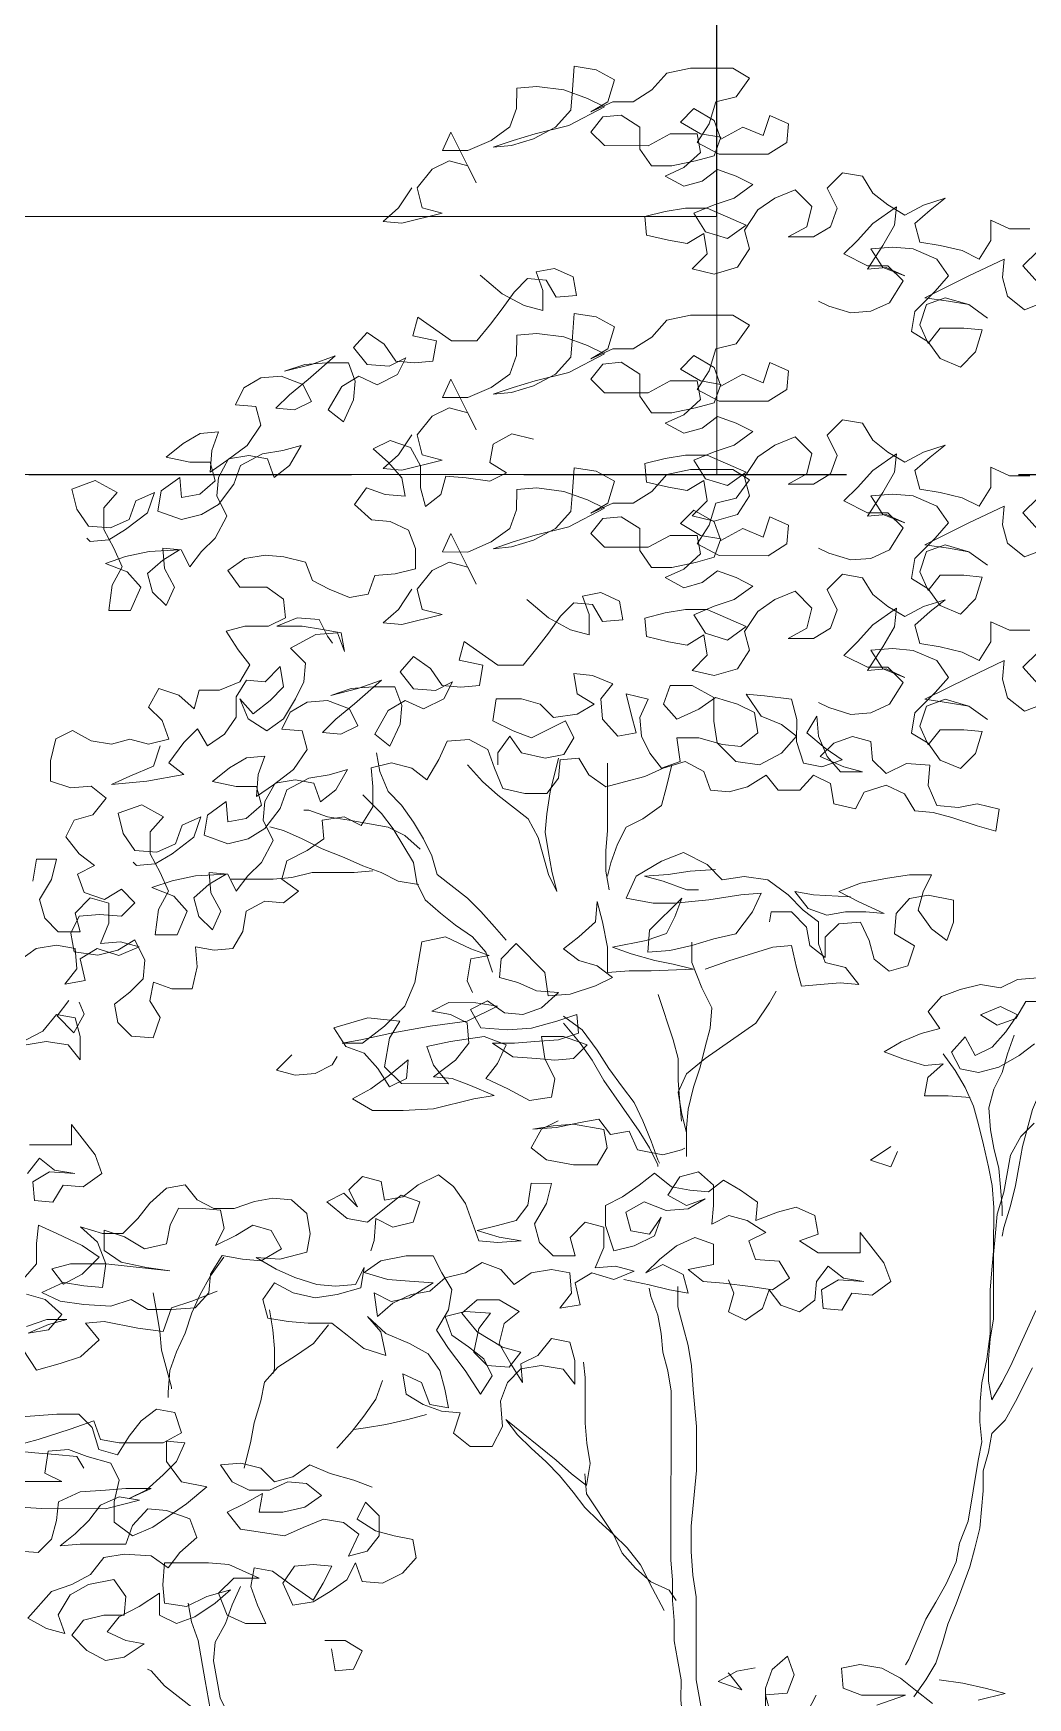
# Model space of a CAD drawing. Header units: metres. Extents: x -58 to 722, y -1100 to 345.
# Drawn here: x 240.706 to 241.284, y -498.816 to -497.849 of the extents above; entities that cross this region are included whole.
import ezdxf

# ---------------------------------------------------------------- set-up
doc = ezdxf.new("R2010")
doc.units = ezdxf.units.M
doc.header["$MEASUREMENT"] = 0
doc.linetypes.add('HIDDEN2', pattern=[0.1875, 0.125, -0.0625])
doc.layers.add('FSR_ARQ_006ARBOLES', color=74, linetype='Continuous', lineweight=0)
doc.layers.add('muro bajo', color=33, linetype='Continuous', lineweight=9)
doc.layers.add('FSR_ARQ_007PROYECCIONES', color=200, linetype='HIDDEN2')
doc.layers.add('FSR_ARQ_29PERFILES ACERO', color=143, linetype='Continuous')

# ---------------------------------------------------------------- blocks, each defined once
blk = doc.blocks.new('arboles fsr 01')
at = {"layer": 'FSR_ARQ_006ARBOLES'}
for points in [[(186.29808, -34.74772), (186.29235, -34.7563), (186.28591, -34.76201), (186.29378, -34.76273), (186.31094, -34.75846), (186.30236, -34.7563), (186.30023, -34.74772), (186.30667, -34.73986), (186.31383, -34.73629), (186.32169, -34.73844), (186.32526, -34.7456), (186.31455, -34.72413), (186.31097, -34.732), (186.3217, -34.73201), (186.33171, -34.72772), (186.33959, -34.72201), (186.34245, -34.71414), (186.34246, -34.70556), (186.35104, -34.70485), (186.36249, -34.7063), (186.3725, -34.70988), (186.37964, -34.71346), (186.36462, -34.72132), (186.35031, -34.72488), (186.34101, -34.72773), (186.33243, -34.73058), (186.34029, -34.72988), (186.34959, -34.72702), (186.3589, -34.72203), (186.36534, -34.71488), (186.36606, -34.7063), (186.36679, -34.69629), (186.37608, -34.69773), (186.38395, -34.70202), (186.38108, -34.71132), (186.37392, -34.7156), (186.38322, -34.71132), (186.39181, -34.71133), (186.39968, -34.70633), (186.40612, -34.69918), (186.41613, -34.69705), (186.43401, -34.69706), (186.44116, -34.70136), (186.43543, -34.70922), (186.42685, -34.71136), (186.42398, -34.72066), (186.41897, -34.72852), (186.42826, -34.73353), (186.449, -34.73355), (186.45687, -34.72855), (186.45759, -34.72069), (186.44973, -34.7171), (186.44686, -34.72568), (186.43828, -34.7221), (186.42898, -34.7271), (186.42613, -34.71923), (186.41755, -34.71421), (186.41182, -34.71993), (186.4204, -34.72494), (186.42898, -34.72638), (186.42611, -34.73425), (186.41824, -34.73639), (186.40823, -34.73852), (186.39965, -34.73851), (186.39465, -34.73136), (186.39466, -34.72206), (186.38679, -34.71705), (186.37893, -34.71775), (186.37391, -34.72419), (186.37963, -34.72991), (186.39822, -34.72993), (186.40753, -34.72493), (186.41897, -34.72494), (186.42039, -34.73281), (186.41324, -34.73924), (186.40537, -34.74281), (186.41323, -34.74711), (186.4211, -34.74497), (186.42754, -34.73997), (186.4354, -34.74284), (186.44255, -34.74642), (186.43468, -34.75213), (186.42609, -34.75499), (186.41751, -34.75856), (186.42251, -34.76643), (186.4318, -34.7693), (186.43968, -34.76358), (186.42323, -34.75642), (186.41394, -34.75641), (186.40535, -34.75783), (186.39677, -34.75997), (186.39747, -34.76783), (186.40677, -34.76999), (186.41464, -34.77143), (186.42179, -34.76714), (186.42321, -34.77573), (186.41677, -34.78216), (186.42607, -34.78431), (186.43608, -34.78146), (186.4411, -34.7736), (186.43896, -34.76573), (186.44469, -34.75715), (186.45184, -34.75215), (186.46043, -34.74858), (186.46758, -34.75574), (186.46542, -34.76432), (186.45755, -34.7686), (186.46828, -34.76861), (186.47543, -34.76433), (186.4783, -34.75647), (186.47402, -34.74788), (186.48046, -34.74145), (186.48904, -34.74289), (186.49333, -34.75004), (186.49976, -34.75505), (186.50691, -34.75935), (186.51478, -34.75507), (186.52408, -34.75222), (186.51764, -34.75722), (186.5112, -34.76293), (186.51333, -34.7708), (186.52192, -34.77224), (186.53121, -34.77439), (186.53836, -34.77798), (186.54337, -34.77011), (186.54338, -34.76153), (186.55124, -34.76511), (186.55983, -34.76512)], [(186.56339, -34.77442), (186.55695, -34.78085), (186.56338, -34.78801)], [(186.56695, -34.79588), (186.55765, -34.79945), (186.5505, -34.79372), (186.54837, -34.78585), (186.54909, -34.77799), (186.53406, -34.78512), (186.51546, -34.7944), (186.52547, -34.79584), (186.53405, -34.79728), (186.54191, -34.80301), (186.53405, -34.79728), (186.52404, -34.79441), (186.51617, -34.79727), (186.5133, -34.80585), (186.51687, -34.81372), (186.52188, -34.80728), (186.5319, -34.80729), (186.53976, -34.80802), (186.53689, -34.81731), (186.53045, -34.82374), (186.52187, -34.82016), (186.51687, -34.813), (186.50972, -34.8087), (186.51116, -34.80012), (186.51975, -34.79155), (186.52548, -34.78512), (186.52048, -34.77796), (186.51047, -34.77366), (186.50189, -34.77294), (186.49259, -34.77364), (186.49759, -34.78152), (186.50688, -34.7851), (186.49902, -34.78152), (186.49115, -34.78222), (186.4976, -34.77222), (186.50261, -34.76364), (186.50334, -34.75577), (186.49332, -34.76292), (186.48687, -34.77006), (186.48115, -34.77578), (186.49115, -34.78079), (186.49974, -34.7808), (186.50617, -34.78724), (186.50044, -34.79654), (186.49257, -34.80011), (186.48398, -34.80081), (186.47469, -34.79794), (186.4704, -34.79579)], [(186.32705, -34.78477), (186.33634, -34.79264), (186.34563, -34.79766), (186.3535, -34.79981), (186.35351, -34.79123), (186.35065, -34.78336), (186.35852, -34.78193), (186.36639, -34.78552), (186.36781, -34.79339), (186.35923, -34.79409), (186.35494, -34.78694), (186.34707, -34.78622), (186.34135, -34.79193), (186.33633, -34.79908), (186.33132, -34.80551), (186.32559, -34.81266), (186.31487, -34.81265), (186.30057, -34.80262), (186.29842, -34.81049), (186.30843, -34.81264), (186.30699, -34.82122), (186.29912, -34.82193), (186.29126, -34.82121), (186.28626, -34.81405), (186.27911, -34.80904), (186.27338, -34.81547), (186.2791, -34.82263), (186.28839, -34.82335), (186.29555, -34.81978), (186.29197, -34.82693), (186.28338, -34.83121), (186.27552, -34.82763), (186.26836, -34.83192), (186.26263, -34.84192), (186.26906, -34.84694), (186.27336, -34.83764), (186.27408, -34.82978), (186.27123, -34.82191), (186.26193, -34.8219), (186.25263, -34.8226), (186.24405, -34.82546), (186.2555, -34.82261), (186.26551, -34.81904), (186.25406, -34.82904), (186.24619, -34.83547), (186.24046, -34.84119), (186.24833, -34.84191), (186.25548, -34.83834), (186.25191, -34.83119), (186.24262, -34.8276), (186.23403, -34.82831), (186.22688, -34.83259), (186.2233, -34.83974), (186.23188, -34.84047), (186.23402, -34.84833), (186.22829, -34.85691), (186.2197, -34.86334), (186.21254, -34.86834), (186.21327, -34.85904), (186.21613, -34.85118), (186.20827, -34.85189), (186.20111, -34.85617), (186.19395, -34.86189), (186.20396, -34.86404), (186.21255, -34.86405), (186.21468, -34.87192), (186.20824, -34.87763), (186.20037, -34.87906), (186.19967, -34.87047), (186.19179, -34.87619), (186.19036, -34.88477), (186.20037, -34.88835), (186.20895, -34.88622), (186.21611, -34.88193), (186.22255, -34.87336), (186.22542, -34.86549), (186.23472, -34.86049), (186.2433, -34.85907), (186.25117, -34.85693), (186.24616, -34.86551), (186.23972, -34.87051), (186.23686, -34.86264), (186.229, -34.8612), (186.22041, -34.86263), (186.21612, -34.87049), (186.21539, -34.87836), (186.21968, -34.88694), (186.21466, -34.89623), (186.20894, -34.90195), (186.20392, -34.90838), (186.20035, -34.90123), (186.19249, -34.90051), (186.19319, -34.90909), (186.19748, -34.91696), (186.1939, -34.92482), (186.18818, -34.9191), (186.18604, -34.91123), (186.19248, -34.90551), (186.19964, -34.90123), (186.18676, -34.90193), (186.17675, -34.90407), (186.16816, -34.90692), (186.17746, -34.9105), (186.18317, -34.91695), (186.17887, -34.92696), (186.16958, -34.92695), (186.17102, -34.91622), (186.17532, -34.90836), (186.17175, -34.90049), (186.16746, -34.89262), (186.16747, -34.88332), (186.1732, -34.87689), (186.16391, -34.87187), (186.15389, -34.87544), (186.15603, -34.88402), (186.16103, -34.89118), (186.17032, -34.8919), (186.17819, -34.88833), (186.18106, -34.88047), (186.18893, -34.8769), (186.18606, -34.88548), (186.17676, -34.89262), (186.1696, -34.89691), (186.16174, -34.89762), (186.16031, -34.89619)], [(186.29808, -34.8524), (186.29235, -34.86098), (186.28591, -34.86669), (186.29378, -34.86741), (186.31094, -34.86314), (186.30236, -34.86099), (186.30023, -34.8524), (186.30667, -34.84454), (186.31383, -34.84097), (186.32169, -34.84312), (186.32526, -34.85028), (186.31455, -34.82881), (186.31097, -34.83668), (186.3217, -34.83669), (186.33171, -34.8324), (186.33959, -34.82669), (186.34245, -34.81883), (186.34246, -34.81024), (186.35104, -34.80954), (186.36249, -34.81098), (186.3725, -34.81456), (186.37964, -34.81814), (186.36462, -34.826), (186.35031, -34.82956), (186.34101, -34.83241), (186.33243, -34.83527), (186.34029, -34.83456), (186.34959, -34.83171), (186.3589, -34.82671), (186.36534, -34.81956), (186.36606, -34.81098), (186.36679, -34.80097), (186.37608, -34.80241), (186.38395, -34.80671), (186.38108, -34.816), (186.37392, -34.82029), (186.38322, -34.816), (186.39181, -34.81601), (186.39968, -34.81101), (186.40612, -34.80387), (186.41613, -34.80173), (186.43401, -34.80175), (186.44116, -34.80604), (186.43543, -34.8139), (186.42685, -34.81604), (186.42398, -34.82534), (186.41897, -34.8332), (186.42826, -34.83821), (186.449, -34.83823), (186.45687, -34.83323), (186.45759, -34.82537), (186.44973, -34.82178), (186.44686, -34.83036), (186.43828, -34.82678), (186.42898, -34.83178), (186.42613, -34.82391), (186.41755, -34.81889), (186.41182, -34.82461), (186.4204, -34.82963), (186.42898, -34.83106), (186.42611, -34.83893), (186.41824, -34.84107), (186.40823, -34.8432), (186.39965, -34.8432), (186.39465, -34.83604), (186.39466, -34.82674), (186.38679, -34.82173), (186.37893, -34.82244), (186.37391, -34.82887), (186.37963, -34.83459), (186.39822, -34.83461), (186.40753, -34.82961), (186.41897, -34.82962), (186.42039, -34.83749), (186.41324, -34.84392), (186.40537, -34.84749), (186.41323, -34.85179), (186.4211, -34.84965), (186.42754, -34.84465), (186.4354, -34.84752), (186.44255, -34.8511), (186.43468, -34.85682), (186.42609, -34.85967), (186.41751, -34.86324), (186.42251, -34.87111), (186.4318, -34.87398), (186.43968, -34.86826), (186.42323, -34.8611), (186.41394, -34.86109), (186.40535, -34.86251), (186.39677, -34.86465), (186.39747, -34.87252), (186.40677, -34.87467), (186.41464, -34.87611), (186.42179, -34.87182), (186.42321, -34.88041), (186.41677, -34.88684), (186.42607, -34.88899), (186.43608, -34.88614), (186.4411, -34.87828), (186.43896, -34.87041), (186.44469, -34.86183), (186.45184, -34.85683), (186.46043, -34.85326), (186.46758, -34.86042), (186.46542, -34.869), (186.45755, -34.87329), (186.46828, -34.8733), (186.47543, -34.86901), (186.4783, -34.86115), (186.47402, -34.85256), (186.48046, -34.84613), (186.48904, -34.84757), (186.49333, -34.85472), (186.49976, -34.85974), (186.50691, -34.86403), (186.51478, -34.85975), (186.52408, -34.8569), (186.51764, -34.8619), (186.5112, -34.86761), (186.51333, -34.87548), (186.52192, -34.87692), (186.53121, -34.87908), (186.53836, -34.88266), (186.54337, -34.8748), (186.54338, -34.86621), (186.55124, -34.8698), (186.55983, -34.8698)], [(186.56339, -34.8791), (186.55695, -34.88554), (186.56338, -34.89269)], [(186.56695, -34.90056), (186.55765, -34.90413), (186.5505, -34.8984), (186.54837, -34.89053), (186.54909, -34.88267), (186.53406, -34.88981), (186.51546, -34.89909), (186.52547, -34.90053), (186.53405, -34.90196), (186.54191, -34.90769), (186.53405, -34.90196), (186.52404, -34.89909), (186.51617, -34.90195), (186.5133, -34.91053), (186.51687, -34.9184), (186.52188, -34.91197), (186.5319, -34.91198), (186.53976, -34.9127), (186.53689, -34.92199), (186.53045, -34.92842), (186.52187, -34.92484), (186.51687, -34.91768), (186.50972, -34.91339), (186.51116, -34.9048), (186.51975, -34.89623), (186.52548, -34.8898), (186.52048, -34.88264), (186.51047, -34.87834), (186.50189, -34.87762), (186.49259, -34.87832), (186.49759, -34.8862), (186.50688, -34.88978), (186.49902, -34.8862), (186.49115, -34.88691), (186.4976, -34.8769), (186.50261, -34.86832), (186.50334, -34.86045), (186.49332, -34.8676), (186.48687, -34.87474), (186.48115, -34.88046), (186.49115, -34.88548), (186.49974, -34.88548), (186.50617, -34.89193), (186.50044, -34.90122), (186.49257, -34.90479), (186.48398, -34.90549), (186.47469, -34.90263), (186.4704, -34.90048)], [(186.34963, -34.85422), (186.34034, -34.85207), (186.33247, -34.85635), (186.33103, -34.86422), (186.33818, -34.86851), (186.33102, -34.87208), (186.32101, -34.87064), (186.31243, -34.86992), (186.31028, -34.87779), (186.30383, -34.88279), (186.3017, -34.87492), (186.3017, -34.86562), (186.29742, -34.85775), (186.28884, -34.85488), (186.28169, -34.85845), (186.28812, -34.86418), (186.29383, -34.87062), (186.29526, -34.87849), (186.28667, -34.87776), (186.27881, -34.8749), (186.2738, -34.88204), (186.28094, -34.88849), (186.28881, -34.88921), (186.29667, -34.89279), (186.29953, -34.90066), (186.29952, -34.90924), (186.29093, -34.91138), (186.28235, -34.91209), (186.27948, -34.91995), (186.27162, -34.92138), (186.26304, -34.91779), (186.25589, -34.91421), (186.25303, -34.90634), (186.24374, -34.90419), (186.23587, -34.90346), (186.22729, -34.90489), (186.22013, -34.90989), (186.22513, -34.91704), (186.23657, -34.91705), (186.24372, -34.92207), (186.24443, -34.92993), (186.23727, -34.9335), (186.22726, -34.9335), (186.21939, -34.93563), (186.22439, -34.94351), (186.22939, -34.94995), (186.22509, -34.95709), (186.21651, -34.96066), (186.20793, -34.96065), (186.20577, -34.96852), (186.19934, -34.96279), (186.19076, -34.95992), (186.18646, -34.96779), (186.19218, -34.97351), (186.19503, -34.98138), (186.18645, -34.98352), (186.17858, -34.98137), (186.17072, -34.98351), (186.16213, -34.98207), (186.15427, -34.97777), (186.14712, -34.98134), (186.14496, -34.99064), (186.14495, -34.99922), (186.15353, -35.00209), (186.16212, -35.00138), (186.16855, -35.00639), (186.16282, -35.01354), (186.15495, -35.01568), (186.15137, -35.02283), (186.15708, -35.02998), (186.16352, -35.03499), (186.15636, -35.03856), (186.15921, -35.04643), (186.16779, -35.0493), (186.17495, -35.04502), (186.18067, -35.05074), (186.17494, -35.05646), (186.16564, -35.05574), (186.15706, -35.05644), (186.15348, -35.06359), (186.1549, -35.07146), (186.16491, -35.0729), (186.1735, -35.07076), (186.18065, -35.06648), (186.18494, -35.07507), (186.18421, -35.08293), (186.17849, -35.08865), (186.17205, -35.09365), (186.17347, -35.10152), (186.17918, -35.10724), (186.18848, -35.10797), (186.19135, -35.09939), (186.18707, -35.09223), (186.1885, -35.08437), (186.19637, -35.08723), (186.20495, -35.08724), (186.2071, -35.07795), (186.2064, -35.06936), (186.21426, -35.0708), (186.22213, -35.07009), (186.22643, -35.06295), (186.22787, -35.05436), (186.23574, -35.05008), (186.2436, -35.0508), (186.25005, -35.0458), (186.2429, -35.04079), (186.24505, -35.03292), (186.25364, -35.02864), (186.26079, -35.02364), (186.26009, -35.01577), (186.26938, -35.01435), (186.27653, -35.01793), (186.28155, -35.01007), (186.28155, -35.00149), (186.28085, -34.99362), (186.28943, -34.99148), (186.29801, -34.99364), (186.30444, -34.99865), (186.30946, -34.99007), (186.31304, -34.98221), (186.32234, -34.9815), (186.3302, -34.9858), (186.33306, -34.99367), (186.33662, -35.00225), (186.34592, -35.00441), (186.35522, -35.00442), (186.36023, -34.99798), (186.36095, -34.99012), (186.36882, -34.98941), (186.3731, -34.99657), (186.38025, -35.00158), (186.38812, -34.99944), (186.39671, -34.9973), (186.40458, -34.99373), (186.41388, -34.99088), (186.42174, -34.99518), (186.42459, -35.00305), (186.43246, -35.00377), (186.44033, -35.00163), (186.4482, -34.99663), (186.4532, -35.00308), (186.4625, -35.00308), (186.46823, -34.99665), (186.47537, -35.00024), (186.4768, -35.00882), (186.48609, -35.01097), (186.48968, -35.00382), (186.49898, -35.00097), (186.50684, -35.00456), (186.51112, -35.01171), (186.51899, -35.01243), (186.52686, -35.01459), (186.53758, -35.01817), (186.54545, -35.02033), (186.54688, -35.01103), (186.53759, -35.00887), (186.52972, -35.0103), (186.52042, -35.00957), (186.51686, -35.00099), (186.51758, -34.99241), (186.50757, -34.99168), (186.49898, -34.99597), (186.49326, -34.99024), (186.49256, -34.98237), (186.48469, -34.98022), (186.47682, -34.98307), (186.47109, -34.98879), (186.4811, -34.99309), (186.48897, -34.99524), (186.47967, -34.99523), (186.47395, -34.98879), (186.47039, -34.98021), (186.46968, -34.97162), (186.46538, -34.97877), (186.47324, -34.98521), (186.48039, -34.99023), (186.47181, -34.99308), (186.46394, -34.99164), (186.46109, -34.98234), (186.4611, -34.97305), (186.45896, -34.96446), (186.44752, -34.96302), (186.43965, -34.9623), (186.44608, -34.9716), (186.45466, -34.97518), (186.46109, -34.9802), (186.45465, -34.98734), (186.44534, -34.99234), (186.43533, -34.9909), (186.42747, -34.98303), (186.42605, -34.97373), (186.42606, -34.96372), (186.41677, -34.9587), (186.40747, -34.95869), (186.4046, -34.96656), (186.41032, -34.973), (186.41962, -34.96872), (186.42677, -34.96372), (186.43607, -34.96659), (186.44322, -34.97017), (186.44464, -34.97875), (186.43748, -34.98447), (186.42962, -34.98374), (186.41961, -34.98087), (186.41031, -34.98087), (186.41173, -34.99088), (186.40386, -34.99373), (186.39886, -34.98729), (186.39529, -34.98014), (186.39458, -34.97227), (186.39817, -34.96441), (186.38887, -34.96225), (186.39101, -34.97084), (186.39315, -34.9787), (186.38528, -34.98013), (186.37885, -34.97297), (186.37814, -34.96439), (186.38315, -34.95795), (186.37457, -34.95437), (186.36671, -34.95365), (186.36813, -34.96223), (186.37528, -34.96653), (186.36812, -34.97081), (186.35811, -34.97224), (186.35239, -34.96651), (186.34453, -34.96436), (186.3338, -34.96435), (186.33236, -34.97364), (186.34094, -34.97794), (186.3488, -34.98081), (186.36311, -34.97367), (186.36668, -34.98083), (186.36238, -34.98797), (186.35452, -34.9894), (186.34451, -34.98724), (186.33951, -34.98009), (186.33449, -34.98723), (186.33449, -34.99224)], [(186.29808, -34.91783), (186.29235, -34.9264), (186.28591, -34.93212), (186.29378, -34.93284), (186.31094, -34.92857), (186.30236, -34.92641), (186.30023, -34.91783), (186.30667, -34.90997), (186.31383, -34.9064), (186.32169, -34.90855), (186.32526, -34.9157), (186.31455, -34.89424), (186.31097, -34.9021), (186.3217, -34.90211), (186.33171, -34.89783), (186.33959, -34.89212), (186.34245, -34.88425), (186.34246, -34.87567), (186.35104, -34.87496), (186.36249, -34.8764), (186.3725, -34.87999), (186.37964, -34.88357), (186.36462, -34.89142), (186.35031, -34.89499), (186.34101, -34.89784), (186.33243, -34.90069), (186.34029, -34.89998), (186.34959, -34.89713), (186.3589, -34.89213), (186.36534, -34.88499), (186.36606, -34.87641), (186.36679, -34.86639), (186.37608, -34.86783), (186.38395, -34.87213), (186.38108, -34.88143), (186.37392, -34.88571), (186.38322, -34.88143), (186.39181, -34.88144), (186.39968, -34.87644), (186.40612, -34.86929), (186.41613, -34.86715), (186.43401, -34.86717), (186.44116, -34.87147), (186.43543, -34.87933), (186.42685, -34.88147), (186.42398, -34.89076), (186.41897, -34.89863), (186.42826, -34.90364), (186.449, -34.90366), (186.45687, -34.89866), (186.45759, -34.89079), (186.44973, -34.88721), (186.44686, -34.89579), (186.43828, -34.89221), (186.42898, -34.8972), (186.42613, -34.88933), (186.41755, -34.88432), (186.41182, -34.89004), (186.4204, -34.89505), (186.42898, -34.89649), (186.42611, -34.90435), (186.41824, -34.90649), (186.40823, -34.90863), (186.39965, -34.90862), (186.39465, -34.90146), (186.39466, -34.89217), (186.38679, -34.88715), (186.37893, -34.88786), (186.37391, -34.89429), (186.37963, -34.90002), (186.39822, -34.90004), (186.40753, -34.89504), (186.41897, -34.89505), (186.42039, -34.90292), (186.41324, -34.90935), (186.40537, -34.91292), (186.41323, -34.91722), (186.4211, -34.91508), (186.42754, -34.91008), (186.4354, -34.91294), (186.44255, -34.91653), (186.43468, -34.92224), (186.42609, -34.92509), (186.41751, -34.92866), (186.42251, -34.93653), (186.4318, -34.9394), (186.43968, -34.93369), (186.42323, -34.92652), (186.41394, -34.92651), (186.40535, -34.92794), (186.39677, -34.93007), (186.39747, -34.93794), (186.40677, -34.9401), (186.41464, -34.94153), (186.42179, -34.93725), (186.42321, -34.94583), (186.41677, -34.95226), (186.42607, -34.95442), (186.43608, -34.95157), (186.4411, -34.9437), (186.43896, -34.93583), (186.44469, -34.92726), (186.45184, -34.92226), (186.46043, -34.91869), (186.46758, -34.92585), (186.46542, -34.93443), (186.45755, -34.93871), (186.46828, -34.93872), (186.47543, -34.93444), (186.4783, -34.92657), (186.47402, -34.91799), (186.48046, -34.91156), (186.48904, -34.91299), (186.49333, -34.92015), (186.49976, -34.92516), (186.50691, -34.92946), (186.51478, -34.92518), (186.52408, -34.92232), (186.51764, -34.92732), (186.5112, -34.93304), (186.51333, -34.94091), (186.52192, -34.94235), (186.53121, -34.9445), (186.53836, -34.94808), (186.54337, -34.94022), (186.54338, -34.93164), (186.55124, -34.93522), (186.55983, -34.93523)], [(186.56339, -34.94453), (186.55695, -34.95096), (186.56338, -34.95812)], [(186.56695, -34.96599), (186.55765, -34.96956), (186.5505, -34.96383), (186.54837, -34.95596), (186.54909, -34.94809), (186.53406, -34.95523), (186.51546, -34.96451), (186.52547, -34.96595), (186.53405, -34.96739), (186.54191, -34.97312), (186.53405, -34.96739), (186.52404, -34.96452), (186.51617, -34.96737), (186.5133, -34.97595), (186.51687, -34.98382), (186.52188, -34.97739), (186.5319, -34.9774), (186.53976, -34.97812), (186.53689, -34.98742), (186.53045, -34.99385), (186.52187, -34.99027), (186.51687, -34.98311), (186.50972, -34.97881), (186.51116, -34.97023), (186.51975, -34.96166), (186.52548, -34.95522), (186.52048, -34.94807), (186.51047, -34.94377), (186.50189, -34.94304), (186.49259, -34.94375), (186.49759, -34.95162), (186.50688, -34.95521), (186.49902, -34.95162), (186.49115, -34.95233), (186.4976, -34.94232), (186.50261, -34.93375), (186.50334, -34.92588), (186.49332, -34.93302), (186.48687, -34.94017), (186.48115, -34.94589), (186.49115, -34.9509), (186.49974, -34.95091), (186.50617, -34.95735), (186.50044, -34.96664), (186.49257, -34.97021), (186.48398, -34.97092), (186.47469, -34.96805), (186.4704, -34.9659)], [(186.34671, -34.92216), (186.356, -34.93004), (186.36529, -34.93505), (186.37316, -34.9372), (186.37317, -34.92862), (186.37031, -34.92075), (186.37818, -34.91933), (186.38605, -34.92291), (186.38747, -34.93078), (186.37889, -34.93149), (186.3746, -34.92433), (186.36673, -34.92361), (186.36101, -34.92933), (186.35599, -34.93647), (186.35098, -34.94291), (186.34525, -34.95005), (186.33453, -34.95004), (186.32023, -34.94002), (186.31808, -34.94788), (186.32809, -34.95004), (186.32665, -34.95862), (186.31878, -34.95933), (186.31092, -34.9586), (186.30592, -34.95145), (186.29877, -34.94643), (186.29304, -34.95287), (186.29876, -34.96002), (186.30805, -34.96075), (186.31521, -34.95718), (186.31163, -34.96433), (186.30304, -34.96861), (186.29518, -34.96503), (186.28802, -34.96931), (186.28229, -34.97932), (186.28872, -34.98433), (186.29302, -34.97504), (186.29374, -34.96717), (186.29089, -34.9593), (186.28159, -34.95929), (186.2723, -34.96), (186.26371, -34.96285), (186.27516, -34.96), (186.28517, -34.95643), (186.27372, -34.96644), (186.26585, -34.97287), (186.26012, -34.97858), (186.26799, -34.97931), (186.27514, -34.97574), (186.27157, -34.96858), (186.26228, -34.965), (186.25369, -34.9657), (186.24654, -34.96999), (186.24296, -34.97714), (186.25154, -34.97786), (186.25368, -34.98573), (186.24795, -34.99431), (186.23936, -35.00073), (186.2322, -35.00573), (186.23293, -34.99644), (186.23579, -34.98857), (186.22793, -34.98928), (186.22077, -34.99357), (186.21361, -34.99928), (186.22362, -35.00144), (186.23221, -35.00144), (186.23434, -35.00931), (186.2279, -35.01503), (186.22003, -35.01645), (186.21933, -35.00787), (186.21145, -35.01358), (186.21002, -35.02216), (186.22003, -35.02575), (186.22861, -35.02361), (186.23577, -35.01933), (186.24221, -35.01075), (186.24508, -35.00289), (186.25438, -34.99789), (186.26296, -34.99647), (186.27083, -34.99433), (186.26582, -35.0029), (186.25938, -35.00791), (186.25652, -35.00004), (186.24866, -34.9986), (186.24007, -35.00002), (186.23578, -35.00788), (186.23505, -35.01575), (186.23934, -35.02434), (186.23432, -35.03363), (186.2286, -35.03935), (186.22358, -35.04578), (186.22001, -35.03862), (186.21215, -35.0379), (186.21285, -35.04648), (186.21714, -35.05435), (186.21356, -35.06222), (186.20784, -35.05649), (186.2057, -35.04862), (186.21214, -35.04291), (186.2193, -35.03862), (186.20642, -35.03933), (186.19641, -35.04146), (186.18782, -35.04431), (186.19712, -35.0479), (186.20283, -35.05434), (186.19853, -35.06435), (186.18924, -35.06434), (186.19068, -35.05361), (186.19498, -35.04575), (186.19141, -35.03788), (186.18712, -35.03001), (186.18713, -35.02071), (186.19286, -35.01428), (186.18357, -35.00927), (186.17355, -35.01283), (186.17569, -35.02142), (186.18069, -35.02857), (186.18998, -35.0293), (186.19785, -35.02573), (186.20072, -35.01786), (186.20859, -35.0143), (186.20572, -35.02288), (186.19642, -35.03002), (186.18926, -35.0343), (186.1814, -35.03501), (186.17997, -35.03358)], [(186.19146, -34.98424), (186.18859, -34.99282), (186.17857, -34.9971), (186.1707, -35.00067), (186.18572, -34.99926), (186.20146, -34.99641), (186.19503, -34.9914), (186.20147, -34.98282), (186.2072, -34.9771), (186.21148, -34.98426), (186.21864, -34.97926), (186.22365, -34.97211), (186.22366, -34.96353), (186.22796, -34.95638), (186.23582, -34.9571), (186.24227, -34.95067), (186.24369, -34.95926), (186.23796, -34.96497), (186.2308, -34.97069), (186.22509, -34.96425), (186.22866, -34.97283), (186.23652, -34.97785), (186.24368, -34.97285), (186.24869, -34.96427), (186.25227, -34.95712), (186.25299, -34.94925), (186.24656, -34.94281), (186.2573, -34.9371), (186.2666, -34.93639), (186.26945, -34.94426), (186.26803, -34.93639), (186.26016, -34.93496), (186.25158, -34.93352), (186.24085, -34.93351), (186.24944, -34.92994), (186.25873, -34.93066), (186.2623, -34.93782), (186.26445, -34.94068)], [(186.13456, -35.11089), (186.14314, -35.10947), (186.15244, -35.11091), (186.15744, -35.11735), (186.15745, -35.10734), (186.15531, -35.09947), (186.14744, -35.09803), (186.14171, -35.10518), (186.13456, -35.10875)], [(186.13173, -35.07513), (186.13888, -35.07013), (186.14747, -35.06871), (186.15533, -35.07015), (186.15604, -35.07873), (186.15103, -35.08516), (186.15961, -35.08374), (186.15748, -35.07444), (186.16463, -35.07016), (186.17393, -35.07303), (186.18251, -35.06946), (186.17465, -35.0673), (186.16606, -35.06801), (186.16965, -35.05943), (186.16966, -35.05085), (186.16179, -35.0487), (186.15535, -35.05513), (186.15749, -35.063), (186.14819, -35.06299), (186.14247, -35.05726), (186.14033, -35.04939), (186.14535, -35.04082), (186.1475, -35.03223), (186.13892, -35.03223), (186.13748, -35.04152)], [(186.42238, -35.07886), (186.43239, -35.07529), (186.45099, -35.06959), (186.45886, -35.06888), (186.461, -35.07818), (186.46314, -35.08605), (186.47101, -35.08534), (186.47959, -35.08463), (186.48745, -35.08536), (186.48174, -35.0782), (186.47316, -35.07604), (186.47031, -35.06817), (186.47031, -35.05888), (186.46388, -35.05386), (186.45745, -35.04742), (186.44887, -35.04098), (186.43886, -35.03954), (186.42956, -35.04096), (186.42313, -35.03452), (186.41313, -35.0295), (186.40382, -35.03307), (186.39309, -35.0395), (186.38879, -35.04879), (186.40023, -35.05095), (186.40953, -35.05095), (186.42384, -35.04954), (186.43743, -35.0474), (186.44601, -35.0467), (186.44243, -35.05456), (186.43527, -35.06385), (186.42597, -35.06599), (186.41667, -35.06884), (186.40737, -35.07098), (186.39807, -35.07168), (186.39879, -35.06239), (186.41239, -35.04881), (186.40952, -35.05668), (186.40594, -35.06382), (186.39736, -35.06668), (186.38305, -35.06953), (186.39092, -35.07239), (186.40093, -35.07526), (186.40879, -35.0767), (186.41737, -35.07885), (186.39949, -35.07955), (186.39019, -35.07954), (186.3809, -35.08025), (186.38091, -35.06952), (186.37877, -35.05879), (186.37663, -35.05021), (186.37591, -35.05879), (186.36875, -35.06522), (186.36231, -35.07022), (186.36874, -35.07523), (186.37661, -35.07739), (186.38304, -35.0824), (186.37588, -35.08597), (186.36515, -35.08953), (186.35585, -35.09024), (186.35443, -35.08023), (186.34229, -35.06806), (186.33584, -35.07449), (186.33512, -35.08235), (186.34299, -35.08451), (186.35085, -35.08809), (186.36015, -35.08881), (186.35299, -35.09524), (186.34512, -35.0981), (186.33725, -35.09738), (186.33011, -35.09236), (186.32295, -35.09593), (186.32723, -35.1038), (186.33868, -35.10453), (186.34869, -35.10382), (186.35942, -35.10097), (186.36801, -35.09812), (186.36871, -35.10599), (186.36013, -35.10884), (186.35011, -35.10955), (186.34153, -35.11025), (186.33223, -35.11025), (186.34081, -35.11597), (186.35082, -35.1167), (186.35869, -35.11742), (186.36656, -35.11671), (186.37228, -35.111), (186.36228, -35.10741), (186.35298, -35.1074), (186.3544, -35.1167), (186.35868, -35.12529), (186.35725, -35.13315), (186.34795, -35.13458), (186.33865, -35.12956), (186.32936, -35.12526), (186.33437, -35.11883), (186.33796, -35.11097), (186.32866, -35.10738), (186.31436, -35.10951), (186.30434, -35.11165), (186.30719, -35.11952), (186.31362, -35.12739), (186.2936, -35.12737), (186.28645, -35.12022), (186.28861, -35.10806), (186.29291, -35.10091), (186.27932, -35.09947), (186.26501, -35.10375), (186.27001, -35.11162), (186.27788, -35.11449), (186.28359, -35.12093), (186.28859, -35.1288), (186.29575, -35.12523), (186.29647, -35.11736), (186.28859, -35.12379), (186.28072, -35.12951), (186.27285, -35.13379), (186.28143, -35.13881), (186.2943, -35.13882), (186.30718, -35.13811), (186.32435, -35.13384), (186.33293, -35.13242), (186.32292, -35.12812), (186.31506, -35.12525), (186.30719, -35.12453), (186.31649, -35.11738), (186.32222, -35.11024), (186.32151, -35.10165), (186.31437, -35.09807), (186.3065, -35.09663), (186.31365, -35.09306), (186.3251, -35.09307), (186.33439, -35.09451), (186.32151, -35.10094), (186.30578, -35.10307), (186.29004, -35.10592), (186.27645, -35.10876), (186.26858, -35.11019), (186.27716, -35.11019), (186.28647, -35.10305), (186.29506, -35.09448), (186.29936, -35.08447), (186.30224, -35.06731), (186.31225, -35.06517), (186.32297, -35.07019), (186.33084, -35.07305), (186.32297, -35.07448), (186.32153, -35.08377), (186.32367, -35.08878)], [(186.28152, -35.03725), (186.27365, -35.03796), (186.25577, -35.03794), (186.24719, -35.04008), (186.23932, -35.04079), (186.22144, -35.04077)], [(186.42671, -35.03667), (186.41598, -35.03737), (186.40668, -35.03879), (186.39667, -35.0395), (186.40453, -35.04165), (186.41454, -35.04524), (186.41955, -35.04524)], [(186.48391, -35.04816), (186.46818, -35.04743), (186.46031, -35.04599), (186.46603, -35.05315), (186.47389, -35.05602), (186.48176, -35.0546), (186.49034, -35.0546), (186.49821, -35.05533), (186.48749, -35.05031), (186.47891, -35.04601), (186.48821, -35.04244), (186.49965, -35.04031), (186.50895, -35.03889), (186.51825, -35.0389), (186.51467, -35.04604), (186.51252, -35.05391), (186.51823, -35.06178), (186.52466, -35.06679), (186.52753, -35.05893), (186.52754, -35.04963), (186.51681, -35.04748), (186.50894, -35.0489), (186.50322, -35.05533), (186.50249, -35.06391), (186.51107, -35.06893), (186.5082, -35.07751), (186.50033, -35.07965), (186.4939, -35.07463), (186.49176, -35.06676), (186.48819, -35.05889), (186.4789, -35.0596), (186.47317, -35.06532), (186.47316, -35.0739), (186.46673, -35.06889), (186.46531, -35.06102), (186.45888, -35.05458), (186.45029, -35.05457), (186.44957, -35.05886)], [(186.53461, -35.13332), (186.52532, -35.13259), (186.5153, -35.13258), (186.51674, -35.12472), (186.52318, -35.119), (186.51532, -35.11971), (186.50602, -35.11684), (186.49816, -35.11397), (186.50531, -35.10969), (186.5139, -35.10612), (186.52177, -35.10398), (186.51677, -35.09683), (186.5225, -35.09039), (186.53036, -35.08754), (186.53895, -35.0854), (186.54753, -35.08684), (186.55469, -35.08327), (186.56327, -35.08256)], [(186.56684, -35.09258), (186.55825, -35.09257), (186.55396, -35.09972), (186.54609, -35.10257), (186.53894, -35.09828), (186.54752, -35.09471), (186.55467, -35.09829), (186.54966, -35.10544), (186.54393, -35.11187), (186.53678, -35.11544), (186.53249, -35.10757), (186.52676, -35.114), (186.53033, -35.12115), (186.5382, -35.12259), (186.54678, -35.12045), (186.55537, -35.11546), (186.56181, -35.11046)], [(186.15274, -35.0922), (186.14772, -35.09863), (186.15487, -35.10579), (186.15917, -35.09793), (186.15703, -35.09292)], [(186.41445, -35.14823), (186.41231, -35.13964), (186.41089, -35.13106), (186.41447, -35.12319), (186.42234, -35.11676), (186.44381, -35.10176), (186.44954, -35.09319), (186.45241, -35.08818)], [(186.24712, -35.11517), (186.24068, -35.1216), (186.24854, -35.12376), (186.25713, -35.12305), (186.26428, -35.11948), (186.26643, -35.11591)], [(186.13596, -35.15326), (186.15384, -35.15327), (186.15385, -35.14469), (186.16385, -35.15757), (186.1667, -35.16544), (186.15883, -35.17116), (186.15025, -35.17044), (186.14595, -35.17758), (186.13808, -35.17686), (186.13738, -35.16899), (186.14453, -35.16471), (186.15526, -35.16543), (186.14668, -35.164), (186.14025, -35.15898), (186.13523, -35.16542)], [(186.3601, -35.14317), (186.35294, -35.14674), (186.34864, -35.1546), (186.35508, -35.15961), (186.36652, -35.16177), (186.37653, -35.16178), (186.38083, -35.15463), (186.3794, -35.14676), (186.36653, -35.14461), (186.35795, -35.14531), (186.34937, -35.14674), (186.35938, -35.14603), (186.36939, -35.14389), (186.37726, -35.14247), (186.38226, -35.14891), (186.39013, -35.14749), (186.3937, -35.15536), (186.40443, -35.15751), (186.4123, -35.15538), (186.41373, -35.15466)], [(186.50098, -35.15403), (186.49239, -35.15974), (186.50097, -35.16261), (186.50384, -35.15617)], [(186.38793, -35.21042), (186.39865, -35.21258), (186.40723, -35.21473), (186.4151, -35.21617), (186.41296, -35.2083), (186.40438, -35.204), (186.39723, -35.20757), (186.40296, -35.20186), (186.41011, -35.19614), (186.41798, -35.19257), (186.42585, -35.19544), (186.42584, -35.20402), (186.41511, -35.20616), (186.42154, -35.21117), (186.43012, -35.21189), (186.44157, -35.21333), (186.45086, -35.21477), (186.45802, -35.20977), (186.45373, -35.20262), (186.44372, -35.20189), (186.44087, -35.19402), (186.44802, -35.19045), (186.44016, -35.18544), (186.4323, -35.18329), (186.42514, -35.18686), (186.42586, -35.17899), (186.42587, -35.17041), (186.41944, -35.16468), (186.41157, -35.16682), (186.40656, -35.17468), (186.41442, -35.17898), (186.42229, -35.17613), (186.41513, -35.18041), (186.40583, -35.18112), (186.39654, -35.17753), (186.38867, -35.18182), (186.39081, -35.18969), (186.39867, -35.19112), (186.40369, -35.18398), (186.40082, -35.19184), (186.39223, -35.19612), (186.38365, -35.19826), (186.38008, -35.18753), (186.38009, -35.17895), (186.38724, -35.17538), (186.3944, -35.17038), (186.40084, -35.16538), (186.40799, -35.17111), (186.41586, -35.17254), (186.42372, -35.17327), (186.43016, -35.16827), (186.43731, -35.17256), (186.44446, -35.17758), (186.44374, -35.18544), (186.45304, -35.18188), (186.46091, -35.17974), (186.46877, -35.18332), (186.47019, -35.19119), (186.46232, -35.19404), (186.47019, -35.19906), (186.48807, -35.19907), (186.48807, -35.19049), (186.49807, -35.20337), (186.50093, -35.21124), (186.49306, -35.21696), (186.48447, -35.21623), (186.48018, -35.22338), (186.47231, -35.22266), (186.4716, -35.21479), (186.47876, -35.21051), (186.48949, -35.21123), (186.4809, -35.20979), (186.47447, -35.20478), (186.46946, -35.21121), (186.46874, -35.21908), (186.4623, -35.22408), (186.45443, -35.22121), (186.44943, -35.21477), (186.44656, -35.22264), (186.43941, -35.22764), (186.43226, -35.22405), (186.43441, -35.21619), (186.43227, -35.21046)], [(186.21556, -35.21527), (186.20483, -35.21955), (186.19624, -35.22241), (186.19266, -35.23242), (186.18193, -35.23098), (186.16763, -35.2281), (186.15976, -35.22881), (186.16548, -35.23597), (186.1576, -35.24311), (186.14902, -35.24596), (186.139, -35.24882), (186.13329, -35.24023)], [(186.13473, -35.23022), (186.14331, -35.22736), (186.1519, -35.22737), (186.14403, -35.22951), (186.13544, -35.23308), (186.14403, -35.23166), (186.14975, -35.22522), (186.14261, -35.21878), (186.13474, -35.21663)], [(186.13332, -35.21019), (186.13905, -35.20376), (186.13905, -35.19518), (186.13978, -35.18731), (186.14764, -35.19089), (186.15836, -35.19591), (186.16551, -35.20092), (186.15835, -35.20807), (186.15048, -35.21235), (186.14548, -35.20591), (186.15335, -35.20377), (186.16837, -35.20379), (186.19554, -35.20667), (186.18553, -35.20523), (186.17481, -35.20308), (186.16766, -35.19806), (186.16767, -35.18948), (186.17625, -35.19235), (186.18482, -35.19736), (186.19412, -35.19523), (186.19556, -35.18736), (186.19914, -35.18021), (186.20916, -35.18022), (186.21702, -35.18094), (186.21845, -35.18881), (186.21486, -35.19596), (186.22345, -35.19168), (186.23061, -35.18739), (186.23847, -35.18955), (186.24275, -35.19742), (186.23417, -35.20242), (186.2263, -35.20169), (186.21772, -35.20026), (186.21271, -35.20812), (186.21198, -35.21598), (186.20626, -35.22242), (186.19624, -35.22312), (186.18623, -35.22311), (186.17908, -35.21881), (186.1705, -35.22167), (186.15906, -35.22094), (186.14904, -35.2195), (186.14118, -35.21592), (186.15048, -35.21164), (186.15906, -35.21307), (186.16693, -35.2138), (186.16837, -35.20379), (186.1648, -35.19449), (186.15765, -35.18804), (186.16695, -35.19091), (186.17553, -35.19092), (186.18197, -35.18449), (186.18699, -35.17806), (186.19414, -35.17163), (186.20201, -35.1702), (186.20701, -35.17664), (186.21416, -35.18023), (186.22275, -35.18023), (186.23133, -35.17738), (186.2392, -35.17596), (186.24706, -35.17668), (186.2535, -35.18241), (186.25492, -35.19099), (186.25348, -35.19886), (186.24204, -35.20171), (186.23202, -35.20098), (186.2406, -35.206), (186.24847, -35.20958), (186.25776, -35.21245), (186.26563, -35.21317), (186.27421, -35.21247), (186.27779, -35.20532), (186.27635, -35.2139), (186.26634, -35.21675), (186.25704, -35.21817), (186.24774, -35.21602), (186.23988, -35.21172), (186.23487, -35.21887), (186.23701, -35.22674), (186.24559, -35.22817), (186.25417, -35.2289), (186.26418, -35.22891), (186.27061, -35.23392), (186.27776, -35.23965), (186.28706, -35.24252), (186.28492, -35.2325), (186.2792, -35.22606), (186.28706, -35.23322), (186.29707, -35.23752), (186.30494, -35.24182), (186.30994, -35.24897), (186.31207, -35.25684), (186.3135, -35.26471), (186.30563, -35.26327), (186.30206, -35.25397), (186.2942, -35.25039), (186.29562, -35.25897), (186.30277, -35.26327), (186.31064, -35.26614), (186.3185, -35.26686), (186.31563, -35.27544), (186.32278, -35.28117), (186.33208, -35.28118), (186.33638, -35.2726), (186.33567, -35.26187), (186.33854, -35.25401), (186.34427, -35.24829), (186.35285, -35.24687), (186.36215, -35.24831), (186.36715, -35.25475), (186.36716, -35.24473), (186.36502, -35.23686), (186.35715, -35.23543), (186.35142, -35.24257), (186.34427, -35.24614), (186.34498, -35.25401), (186.33998, -35.24614), (186.33498, -35.23755), (186.33713, -35.22897), (186.34357, -35.22397), (186.335, -35.21896), (186.3257, -35.21895), (186.31926, -35.22466), (186.32569, -35.23254), (186.33641, -35.23898), (186.34427, -35.24114), (186.33926, -35.24757), (186.32996, -35.24685), (186.32425, -35.24112), (186.3264, -35.23111), (186.33141, -35.22468), (186.32069, -35.22395), (186.3121, -35.22609), (186.31496, -35.23396), (186.3221, -35.23897), (186.32854, -35.24398), (186.33211, -35.25114), (186.32709, -35.259), (186.32066, -35.24898), (186.31352, -35.23968), (186.30852, -35.23181), (186.31354, -35.22323), (186.31497, -35.21465), (186.31069, -35.20749), (186.30712, -35.20034), (186.29568, -35.20033), (186.28495, -35.20246), (186.27779, -35.20746), (186.2878, -35.21033), (186.2971, -35.21106), (186.30711, -35.21178), (186.29709, -35.21821), (186.28922, -35.21963), (186.28207, -35.21605), (186.28349, -35.22606), (186.28994, -35.22035), (186.29781, -35.21678), (186.30568, -35.21535), (186.31212, -35.20964), (186.3207, -35.2075), (186.32786, -35.20322), (186.33572, -35.20608), (186.34144, -35.21253), (186.34859, -35.20753), (186.35718, -35.2061), (186.36504, -35.20754), (186.36575, -35.21612), (186.36074, -35.22256), (186.36932, -35.22113), (186.36719, -35.21184), (186.37434, -35.20755), (186.38364, -35.21042), (186.39222, -35.20685), (186.38436, -35.2047), (186.37577, -35.20541), (186.37936, -35.19683), (186.37937, -35.18824), (186.3715, -35.18609), (186.36506, -35.19252), (186.3672, -35.20039), (186.3579, -35.20038), (186.35218, -35.19466), (186.35004, -35.18679), (186.35506, -35.17821), (186.35721, -35.16963), (186.34863, -35.16962), (186.34719, -35.17892), (186.34218, -35.18535), (186.33431, -35.18749), (186.32572, -35.18963), (186.33502, -35.1925), (186.34432, -35.19393), (186.3343, -35.19464), (186.32644, -35.19392), (186.32073, -35.17818), (186.31573, -35.17102), (186.3093, -35.16601), (186.30071, -35.17029), (186.29427, -35.17529), (186.2864, -35.17672), (186.28498, -35.16885), (186.27711, -35.1667), (186.27139, -35.17241), (186.27496, -35.17957), (186.26924, -35.17384), (186.26208, -35.17741), (186.27066, -35.18457), (186.27924, -35.18601), (186.29355, -35.17458), (186.30142, -35.17745), (186.29855, -35.18603), (186.28997, -35.18816), (186.28282, -35.18458), (186.28209, -35.19388), (186.28066, -35.19817)], [(186.21843, -35.20097), (186.21271, -35.20883), (186.20841, -35.2167), (186.20482, -35.22456), (186.20196, -35.23314), (186.19837, -35.241), (186.1955, -35.24887), (186.19478, -35.25817), (186.19478, -35.26031)], [(186.18838, -35.21596), (186.18981, -35.22383), (186.19123, -35.23241), (186.19194, -35.24028), (186.19621, -35.25602), (186.19621, -35.25674)], [(186.23772, -35.22316), (186.23915, -35.23174), (186.23986, -35.23961), (186.23985, -35.24819), (186.23913, -35.25034)], [(186.26275, -35.22962), (186.25631, -35.23748), (186.24915, -35.24248), (186.24128, -35.24748), (186.23555, -35.25391), (186.23411, -35.26178), (186.23124, -35.27107), (186.22981, -35.27894), (186.22694, -35.29038)], [(186.28562, -35.25324), (186.28275, -35.26111), (186.27773, -35.26825), (186.27272, -35.27469), (186.26699, -35.28112), (186.26628, -35.28183)], [(186.28128, -35.2983), (186.27342, -35.29543), (186.26341, -35.29256), (186.25483, -35.28897), (186.24767, -35.29397), (186.2398, -35.29611), (186.23409, -35.29038), (186.22551, -35.28823), (186.21692, -35.28894), (186.22192, -35.2961), (186.22907, -35.29968), (186.23765, -35.29969), (186.24553, -35.29612), (186.25339, -35.29684), (186.25982, -35.30185), (186.25267, -35.30685), (186.24337, -35.30899), (186.23336, -35.30898), (186.23479, -35.30111), (186.22692, -35.3054), (186.21977, -35.30897), (186.22548, -35.31612), (186.24407, -35.319), (186.25194, -35.31543), (186.26053, -35.31187), (186.26911, -35.3133), (186.27554, -35.31832), (186.27124, -35.32761), (186.27911, -35.32547), (186.28412, -35.31904), (186.28413, -35.31046), (186.27842, -35.30473), (186.27483, -35.31188), (186.2827, -35.31689), (186.29056, -35.31904), (186.29843, -35.32048), (186.29985, -35.32835), (186.29412, -35.33478), (186.28554, -35.33907), (186.27696, -35.33834), (186.2741, -35.33047), (186.27052, -35.33762), (186.26336, -35.34262), (186.25621, -35.34691), (186.24762, -35.34833), (186.24334, -35.33903), (186.24835, -35.33188), (186.25622, -35.33117), (186.26409, -35.33189), (186.26051, -35.33904), (186.25621, -35.34619), (186.24692, -35.33975), (186.23905, -35.33402), (186.23119, -35.33258), (186.22975, -35.34044), (186.2326, -35.34831), (186.23617, -35.35619), (186.22759, -35.35618), (186.21973, -35.35259), (186.21616, -35.34329), (186.2226, -35.33686), (186.23333, -35.33687), (186.22046, -35.33114), (186.21188, -35.33042), (186.19328, -35.3304), (186.19256, -35.3397), (186.19327, -35.34756), (186.20256, -35.349), (186.21115, -35.34472), (186.22117, -35.34187), (186.21472, -35.34758), (186.20614, -35.3533), (186.19827, -35.35615), (186.19112, -35.35257), (186.19113, -35.34327), (186.18254, -35.34898), (186.17395, -35.35327), (186.16894, -35.3597), (186.1768, -35.36328), (186.18467, -35.36472), (186.17608, -35.37043), (186.16821, -35.37186), (186.16035, -35.36756), (186.15392, -35.36112), (186.15893, -35.35468), (186.16752, -35.35255), (186.1761, -35.35255), (186.17682, -35.34469), (186.17182, -35.33753), (186.16109, -35.33967), (186.15322, -35.34395), (186.14821, -35.35253), (186.15106, -35.3604), (186.1432, -35.35825), (186.13533, -35.35395), (186.14536, -35.34251), (186.15394, -35.33966), (186.16181, -35.33538), (186.16754, -35.32823), (186.17612, -35.32681), (186.18757, -35.32753), (186.19471, -35.33255), (186.19973, -35.32611), (186.20688, -35.31968), (186.20403, -35.31181), (186.19402, -35.30823), (186.18615, -35.30751), (186.17971, -35.31465), (186.17684, -35.32252), (186.15753, -35.3225), (186.14895, -35.32321), (186.15539, -35.31821), (186.16112, -35.31249), (186.16613, -35.30606), (186.174, -35.30249), (186.18258, -35.30393), (186.16827, -35.30749), (186.1411, -35.30746), (186.12965, -35.30674)], [(186.12964, -35.32533), (186.13965, -35.32606), (186.14538, -35.32034), (186.14753, -35.31248), (186.14825, -35.30461), (186.15755, -35.30033), (186.16828, -35.29962), (186.17686, -35.29891), (186.18759, -35.29892), (186.17829, -35.30321), (186.18545, -35.29964), (186.1926, -35.29321), (186.19833, -35.28749), (186.20191, -35.27963), (186.19405, -35.27891), (186.19404, -35.28749), (186.20047, -35.29608), (186.21119, -35.29823), (186.2026, -35.30538), (186.18829, -35.31537), (186.17971, -35.31894), (186.17184, -35.31321), (186.17185, -35.30463), (186.17401, -35.29534), (186.17044, -35.28818), (186.16043, -35.28531), (186.15256, -35.28244), (186.14398, -35.28315), (186.14254, -35.29245), (186.14969, -35.29603), (186.11393, -35.296)], [(186.12826, -35.26883), (186.13827, -35.26813), (186.14757, -35.26742), (186.15687, -35.26743), (186.16258, -35.27315), (186.16544, -35.28245), (186.1733, -35.28461), (186.17831, -35.27675), (186.18333, -35.27031), (186.18977, -35.26531), (186.19763, -35.26675), (186.20049, -35.27534), (186.19262, -35.27962), (186.17402, -35.2796), (186.16615, -35.27816), (186.1633, -35.27029), (186.15329, -35.27386), (186.13969, -35.27814), (186.12395, -35.28242), (186.13826, -35.28386), (186.14684, -35.28458), (186.15614, -35.28531), (186.15899, -35.29032)], [(186.3042, -35.26756), (186.29633, -35.2697), (186.28703, -35.27184), (186.27845, -35.27326), (186.27344, -35.27397)], [(186.20328, -35.34757), (186.2047, -35.35544), (186.20756, -35.36331), (186.2104, -35.38048), (186.21325, -35.39622)], [(186.26406, -35.36694), (186.26548, -35.37624), (186.27335, -35.37553), (186.27693, -35.36767), (186.26978, -35.36337), (186.2612, -35.36336)], [(186.52434, -35.41366), (186.50575, -35.41365), (186.49144, -35.41506), (186.47571, -35.41648), (186.45854, -35.41861), (186.44066, -35.42146), (186.42635, -35.4243), (186.43494, -35.4193), (186.44067, -35.41001), (186.4464, -35.40143), (186.44784, -35.39357), (186.44785, -35.38356), (186.45071, -35.37569), (186.45716, -35.36998), (186.46001, -35.37785), (186.45714, -35.38571), (186.44784, -35.38642), (186.44998, -35.39429), (186.45856, -35.39715), (186.46572, -35.39359), (186.4693, -35.38644)], [(186.44356, -35.37497), (186.43569, -35.37639), (186.42782, -35.38068), (186.43783, -35.38426), (186.43283, -35.37782), (186.43212, -35.37711)], [(186.52151, -35.38005), (186.53153, -35.38149), (186.54154, -35.38364), (186.5494, -35.38579), (186.53796, -35.38865)], [(186.51864, -35.39006), (186.5115, -35.38433), (186.50507, -35.37932), (186.4972, -35.37502), (186.48791, -35.37358), (186.48004, -35.375), (186.48075, -35.38359), (186.48861, -35.38645), (186.5072, -35.38647), (186.49504, -35.39075)]]:
    blk.add_lwpolyline(points, dxfattribs=at)
at = {"layer": 'FSR_ARQ_006ARBOLES', "color": 35}
for points in [[(186.283, -34.98719), (186.28442, -34.99505), (186.28799, -35.00364), (186.29371, -35.00937), (186.29871, -35.01652), (186.30299, -35.02368), (186.30656, -35.03083), (186.3087, -35.0387), (186.32156, -35.04873), (186.32728, -35.05446), (186.33299, -35.0609), (186.338, -35.06662)], [(186.32161, -34.99223), (186.32804, -34.99939), (186.33448, -35.00511), (186.34734, -35.01514), (186.35162, -35.02301), (186.3559, -35.03875), (186.35947, -35.0459), (186.35733, -35.03732), (186.35591, -35.02945), (186.35449, -35.02087), (186.35521, -35.013), (186.35665, -35.0037), (186.36024, -34.9894)], [(186.38098, -34.99157), (186.38095, -35.02017), (186.38023, -35.02876), (186.38022, -35.03734), (186.38164, -35.04521)], [(186.40815, -34.99231), (186.406, -35.0016), (186.40385, -35.00947), (186.39597, -35.01518), (186.38882, -35.01875), (186.38524, -35.0259), (186.38237, -35.03376), (186.38093, -35.03949)], [(186.33226, -35.08021), (186.32941, -35.07162), (186.32369, -35.06518), (186.31655, -35.06017), (186.31011, -35.05515), (186.30368, -35.04943), (186.30011, -35.04227), (186.29869, -35.03369), (186.29012, -35.01938), (186.28512, -35.01294), (186.27726, -35.00506)], [(186.30156, -35.02797), (186.29512, -35.02224), (186.28798, -35.01866), (186.28011, -35.01722), (186.27153, -35.01578), (186.26223, -35.01434), (186.25437, -35.01148), (186.25222, -35.01147)], [(186.30083, -35.04299), (186.29225, -35.04155), (186.2851, -35.03797), (186.27723, -35.0351), (186.26937, -35.03152), (186.26007, -35.02793), (186.2515, -35.02363), (186.24363, -35.02005), (186.23791, -35.01861)], [(186.56242, -35.22346), (186.55167, -35.24705), (186.54809, -35.2542), (186.54379, -35.26135), (186.54237, -35.25348), (186.54238, -35.24418), (186.5431, -35.2356), (186.54454, -35.22702), (186.54457, -35.19984), (186.54529, -35.19054), (186.54601, -35.18268), (186.54888, -35.17338), (186.55176, -35.15765), (186.55605, -35.14979), (186.56178, -35.14407)], [(186.41667, -35.06741), (186.41666, -35.07599), (186.42094, -35.08672), (186.42522, -35.09531), (186.4245, -35.10389), (186.42235, -35.11176), (186.42019, -35.12034), (186.41733, -35.12892), (186.41517, -35.13821), (186.41445, -35.14608), (186.41444, -35.15824)], [(186.40234, -35.08957), (186.40876, -35.10888), (186.4109, -35.11675), (186.41089, -35.12605), (186.4116, -35.13535), (186.41231, -35.14322)], [(186.57542, -35.08973), (186.57255, -35.09831), (186.57183, -35.10689), (186.57111, -35.11475), (186.56824, -35.12262), (186.56466, -35.12977), (186.56107, -35.13835), (186.55677, -35.15408), (186.55533, -35.16194), (186.55389, -35.17052), (186.55174, -35.1791), (186.54887, -35.1884), (186.54815, -35.19198)], [(186.36228, -35.09883), (186.37014, -35.10456), (186.37657, -35.11315), (186.38157, -35.12102), (186.38729, -35.12889), (186.39229, -35.13533), (186.39586, -35.1432), (186.39942, -35.15179), (186.40228, -35.15966), (186.40299, -35.16109)], [(186.36228, -35.10169), (186.36942, -35.11028), (186.37442, -35.11744), (186.37942, -35.12602), (186.39442, -35.14749), (186.39871, -35.15465), (186.40228, -35.1618), (186.40228, -35.16252)], [(186.55323, -35.10687), (186.55037, -35.11474), (186.54821, -35.1226), (186.54463, -35.12975), (186.54248, -35.13761), (186.54318, -35.14691), (186.54461, -35.15478), (186.54674, -35.16337), (186.54745, -35.17123), (186.54816, -35.17982), (186.54816, -35.18339)], [(186.52319, -35.11471), (186.52819, -35.12187), (186.53247, -35.12902), (186.53604, -35.13689), (186.53818, -35.14476), (186.54032, -35.15335), (186.54245, -35.16265), (186.54388, -35.17052), (186.54458, -35.17981), (186.54457, -35.19841), (186.54384, -35.20628), (186.54312, -35.21486), (186.5431, -35.23345), (186.54166, -35.24418), (186.53951, -35.25419), (186.53879, -35.26206), (186.53878, -35.27064), (186.53949, -35.27922), (186.53805, -35.28709), (186.53373, -35.31283), (186.53015, -35.32212), (186.52871, -35.32999), (186.52441, -35.33928), (186.52011, -35.34715), (186.51582, -35.3543), (186.50865, -35.37145), (186.50722, -35.3736)], [(186.51078, -35.38719), (186.51579, -35.38004), (186.52009, -35.37289), (186.52296, -35.36431), (186.52511, -35.35645), (186.5287, -35.34787), (186.53443, -35.33214), (186.53658, -35.32428), (186.53874, -35.3157), (186.54018, -35.29996), (186.54019, -35.29138), (186.54234, -35.28352), (186.54378, -35.27565), (186.54951, -35.26993), (186.55381, -35.26207), (186.56097, -35.24777)], [(186.41776, -35.43073), (186.41777, -35.42072), (186.41421, -35.41213), (186.41208, -35.38853), (186.41209, -35.37995), (186.41067, -35.37136), (186.40924, -35.3635), (186.40925, -35.35491), (186.40854, -35.34633), (186.40855, -35.33775), (186.40784, -35.32916), (186.40791, -35.25764), (186.40649, -35.24906), (186.40435, -35.24119), (186.40364, -35.23332), (186.40222, -35.22546), (186.39936, -35.21759), (186.39865, -35.21401)], [(186.41081, -35.21331), (186.4108, -35.22189), (186.41294, -35.23047), (186.41508, -35.23834), (186.4165, -35.24692), (186.41721, -35.25694), (186.41862, -35.27267), (186.41861, -35.29127), (186.41644, -35.31487), (186.41643, -35.3256), (186.41714, -35.33561), (186.41856, -35.34491), (186.41853, -35.37995), (186.4228, -35.40356), (186.4235, -35.41143), (186.42493, -35.42001), (186.42635, -35.42788), (186.4292, -35.43432)], [(186.40496, -35.35062), (186.39997, -35.34132), (186.39497, -35.3313), (186.38925, -35.32414), (186.38354, -35.31841), (186.37711, -35.31269), (186.37139, -35.30696), (186.36639, -35.30052), (186.36067, -35.29336), (186.35496, -35.28763), (186.34853, -35.28191), (186.34281, -35.27618), (186.33781, -35.26974), (186.35925, -35.28692), (186.36568, -35.29265), (186.37211, -35.29766), (186.37355, -35.28837), (186.37213, -35.27978), (186.37142, -35.2712), (186.37144, -35.25189), (186.37073, -35.24545)], [(186.3714, -35.29266), (186.37211, -35.30124), (186.38354, -35.31841), (186.38711, -35.32628), (186.39282, -35.33273), (186.39925, -35.33845), (186.40712, -35.34204), (186.40997, -35.34633)], [(186.22546, -35.34044), (186.22188, -35.3483), (186.21901, -35.35617), (186.21471, -35.36403), (186.21399, -35.3719), (186.21683, -35.38764), (186.2204, -35.39479), (186.22254, -35.40266), (186.22611, -35.41053), (186.23253, -35.43414), (186.23395, -35.44201), (186.23609, -35.44988), (186.23966, -35.45703), (186.24108, -35.46204)], [(186.23393, -35.45703), (186.22893, -35.45058), (186.22823, -35.442), (186.22537, -35.43413), (186.22467, -35.42626), (186.22467, -35.41768), (186.22253, -35.40981), (186.21897, -35.40266), (186.21397, -35.3955), (186.2061, -35.39263), (186.19324, -35.38261), (186.18752, -35.37617), (186.18609, -35.37545)]]:
    blk.add_lwpolyline(points, dxfattribs=at)

msp = doc.modelspace()

# ---------------------------------------------------------------- linework, layer by layer
at = {"layer": 'FSR_ARQ_007PROYECCIONES', "ltscale": 1.5}
msp.add_line((231.50338, -498.10544), (248.53462, -498.10544), dxfattribs=at)
at = {"layer": 'FSR_ARQ_29PERFILES ACERO', "ltscale": 0.005}
msp.add_lwpolyline([(241.10316, -497.95544), (241.10316, -497.05544)], dxfattribs=at)
at = {"layer": 'muro bajo', "ltscale": 0.005}
for points in [[(237.00316, -497.95544), (241.10316, -497.95544)], [(241.10316, -498.10544), (241.10316, -497.95544)], [(236.85316, -498.10544), (241.10316, -498.10544)]]:
    msp.add_lwpolyline(points, dxfattribs=at)

# ---------------------------------------------------------------- block references
at = {"layer": 'FSR_ARQ_006ARBOLES', "xscale": 1.371082351148036, "yscale": 1.371082351148036, "zscale": 1.371082351148036}
msp.add_blockref('arboles fsr 01', (-14.50407, -450.2968), dxfattribs=at)

doc.saveas('drawing.dxf')
